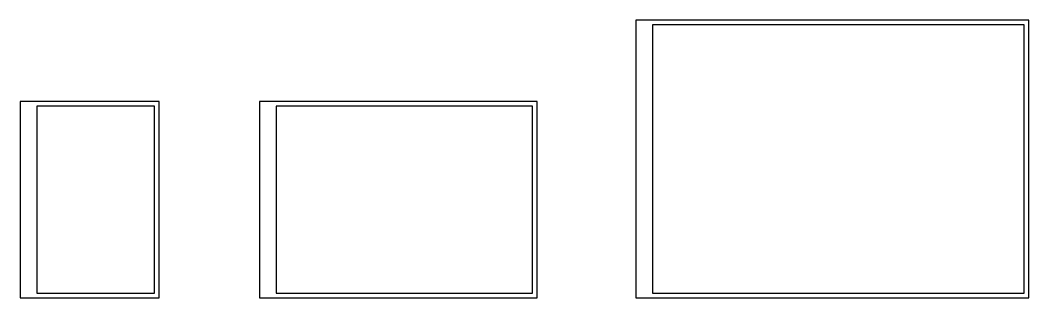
# Model space of a CAD drawing. Header units: millimetres. Extents: x 1224 to 2749, y 35 to 455.
import ezdxf

# ---------------------------------------------------------------- set-up
doc = ezdxf.new("R2010")
doc.units = ezdxf.units.MM

msp = doc.modelspace()

# ---------------------------------------------------------------- linework, layer by layer
for p, q in [((1427, 325), (1249, 325)), ((1249, 325), (1249, 42)), ((1427, 42), (1427, 325)), ((1249, 42), (1427, 42))]:
    msp.add_line(p, q)
for points in [[(2155, 35), (2749, 35), (2749, 455), (2155, 455)], [(2180, 42), (2742, 42), (2742, 448), (2180, 448)], [(1224, 35), (1434, 35), (1434, 332), (1224, 332)], [(1585.8, 35), (2005.8, 35), (2005.8, 332), (1585.8, 332)], [(1610.8, 42), (1998.8, 42), (1998.8, 325), (1610.8, 325)]]:
    msp.add_lwpolyline(points, close=True)

doc.saveas('drawing.dxf')
